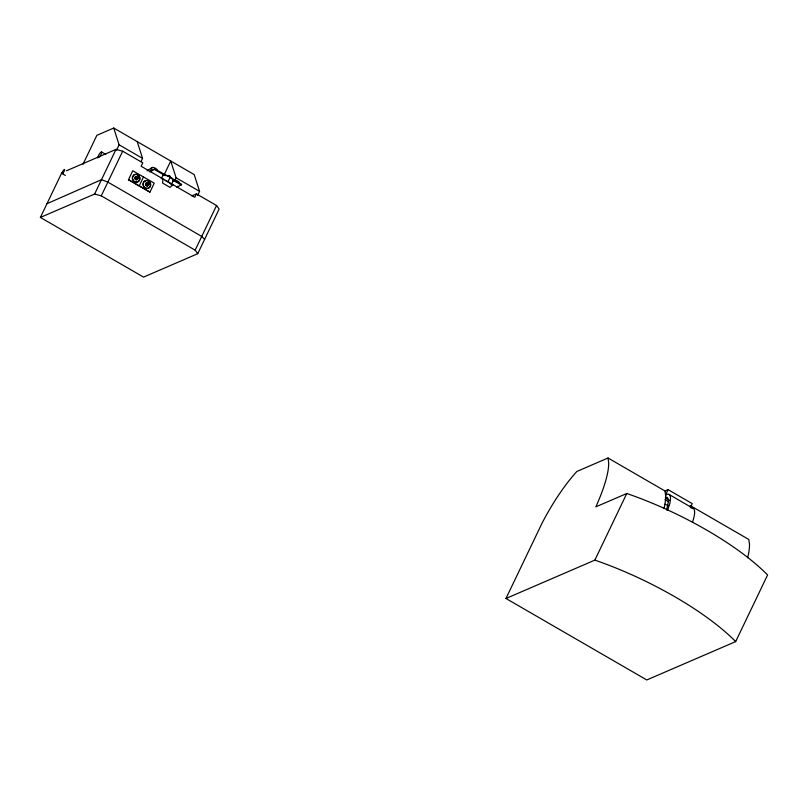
<?xml version="1.0" encoding="UTF-8"?>
<svg xmlns="http://www.w3.org/2000/svg" width="808" height="808" viewBox="0 0 808 808"><rect width="100%" height="100%" fill="white"/><g stroke="black" fill="none" stroke-linecap="round" stroke-linejoin="round"><path stroke-width="1.21" d="M169.529 176.861L168.367 176.114M137.269 178.093C136.572 180.537 134.714 176.487 137.017 177.538M162.933 178.871L162.62 183.083L170.003 187.355L172.983 184.699M666.681 510.03L668.64 500.182L667.378 497.354L665.661 497.375M692.426 522.473L693.729 518.15A34.148 8.211 -59.9 0 0 691.719 508.151M667.549 510.434L669.59 504.182A34.148 8.211 -59.9 0 0 667.58 494.183L665.64 494.809L665.58 498.97A82.355 19.806 -59.9 0 1 664.095 508.222M169.912 177.083L169.155 176.245M156.904 170.175A2.798 0.959 24.9 0 0 155.429 168.246A2.798 0.959 24.9 0 0 152.116 167.519L150.541 170.922A2.798 0.959 24.9 0 1 151.884 170.882M150.116 171.841L154.873 168.862L166.61 175.649A2.04 0.697 24.9 0 1 168.66 176.174A2.04 0.697 24.9 0 1 170.003 177.356M176.932 187.365L181.699 184.376L169.963 177.588M191.839 195.849L196.425 193.869L216.544 205.515L219.13 209.07L197.738 253.712L143.531 277.104L40.4 217.433L61.792 172.791M82.992 164.276L96.869 135.32L113.746 128.038L194.213 174.599L199.566 191.355L197.506 195.647M40.4 217.433L94.607 194.041L115.998 149.399L122.665 151.197L142.784 162.832L141.137 166.266L194.779 197.303L196.425 193.869M116.524 150.157L119.099 144.794L113.746 128.038M94.607 194.041L101.273 195.839L122.665 151.197M128.462 179.699L132.764 170.761L154.227 183.174L149.924 192.122L128.462 179.699L149.924 192.122M141.026 161.59L142.572 158.378L137.208 141.612M161.277 178.821L163.125 174.982M164.337 174.377L170.741 161.014L176.094 177.77L199.566 191.355M167.963 181.79L170.266 176.982M171.801 183.679L173.185 180.8M174.558 180.992L176.094 177.77M197.738 253.712L195.152 250.157L216.544 205.515M608.02 458.005L608.687 462.923A82.355 19.806 -59.9 0 1 595.85 506.848L626.786 493.496A143.208 42.824 25.6 0 1 767.6 574.973L735.674 641.602L646.784 679.962L505.97 598.486L541.976 523.332A70.468 16.948 -59.9 0 1 576.882 471.448L608.02 458.005L665.014 490.991L665.681 495.9M505.97 598.486L594.86 560.126L626.786 493.496M665.61 494.87L668.105 489.658L692.244 503.626L690.244 507.798M147.925 184.699C146.581 186.325 145.915 182.598 147.753 183.749M147.056 170.852L152.116 167.519M137.421 182.063L138.542 181.467A3.99 3.687 66.7 0 0 134.795 174.508L133.673 175.094A3.99 3.687 66.7 0 0 137.451 182.042M149.318 171.74L154.873 168.862M167.711 175.942C171.902 177.74 168.68 174.255 168.347 175.78M46.985 203.697L101.485 179.689L107.858 182.103L201.737 236.421L204.616 239.36M66.407 170.801L115.998 149.399M143.471 176.982L139.218 185.901M665.014 490.991L668.105 489.658M169.236 176.124L169.862 176.174L168.559 175.74M119.099 144.794L142.572 158.378M154.56 169.539L165.236 175.71M172.841 180.123L181.386 185.062M101.576 151.965L105.787 154.409M690.244 505.586L748.834 539.491L749.501 544.4A82.355 19.806 -59.9 0 1 747.683 557.742M669.064 494.456L693.203 508.424M665.277 497.869L669.479 500.304M101.273 195.839L195.152 250.157M62.176 173.599L65.337 175.427M594.86 560.126A143.208 42.824 25.6 0 1 735.674 641.602M664.994 499.687A15.968 4.777 25.6 0 1 668.57 501.677M668.681 505.586A15.968 4.777 25.6 0 1 664.954 504.232M134.542 174.619A3.99 3.687 66.7 0 1 138.936 176.094M139.431 177.002A3.99 3.687 66.7 0 1 138.289 181.578M145.268 180.82A3.99 3.687 66.7 0 1 146.208 180.608M147.187 180.659A3.99 3.687 66.7 0 1 150.167 183.214L150.419 184.224A3.99 3.687 66.7 0 1 149.015 187.789M137.633 178.901A1.596 1.475 66.7 0 1 135.451 179.507A1.596 1.475 66.7 0 1 135.138 177.103A1.596 1.475 66.7 0 1 137.421 177.326M137.703 181.941A3.99 3.687 66.7 0 1 133.946 174.972M148.43 188.143A3.99 3.687 66.7 0 1 143.541 185.749L143.279 184.749A3.99 3.687 66.7 0 1 144.683 181.184M148.167 185.456A1.596 1.475 66.7 0 1 145.652 185.083A1.596 1.475 66.7 0 1 146.904 182.85A1.596 1.475 66.7 0 1 148.359 185.103M165.165 180.457A5.989 1.788 25.6 0 1 171.256 184.759M162.741 175.821A5.989 1.788 25.6 0 1 169.589 176.609A5.989 1.788 25.6 0 1 172.468 180.931M97.768 157.924A3.616 0.869 -59.9 0 1 99.737 153.459A3.616 0.869 -59.9 0 1 101.677 152.51A3.616 0.869 -59.9 0 1 99.374 157.136M177.679 186.274A2.798 0.959 24.9 0 1 177.467 186.436M174.457 180.275A2.798 0.959 24.9 0 1 177.901 181.184A2.798 0.959 24.9 0 1 179.043 183.032M138.047 176.932C139.097 179.921 140.168 174.811 138.047 176.932M148.773 183.143C149.833 186.133 150.894 181.022 148.773 183.143M145.521 180.719L144.43 181.295A3.99 3.687 66.7 0 0 143.026 184.86L143.279 185.86A3.99 3.687 66.7 0 0 148.177 188.254L149.268 187.678A3.99 3.687 66.7 0 0 150.672 184.113L150.419 183.103A3.99 3.687 66.7 0 0 145.521 180.719M62.913 173.124A2.394 0.576 -59.9 0 0 64.62 169.549A2.394 0.576 -59.9 0 0 62.509 171.882A2.394 0.576 -59.9 0 0 62.913 173.124M135.047 177.821A1.596 1.475 66.7 0 0 137.107 179.588A1.596 1.475 66.7 0 0 137.431 176.901A1.596 1.475 66.7 0 0 135.047 177.821M145.773 184.022A1.596 1.475 66.7 0 0 147.844 185.8A1.596 1.475 66.7 0 0 148.157 183.103A1.596 1.475 66.7 0 0 145.773 184.022"/></g></svg>
